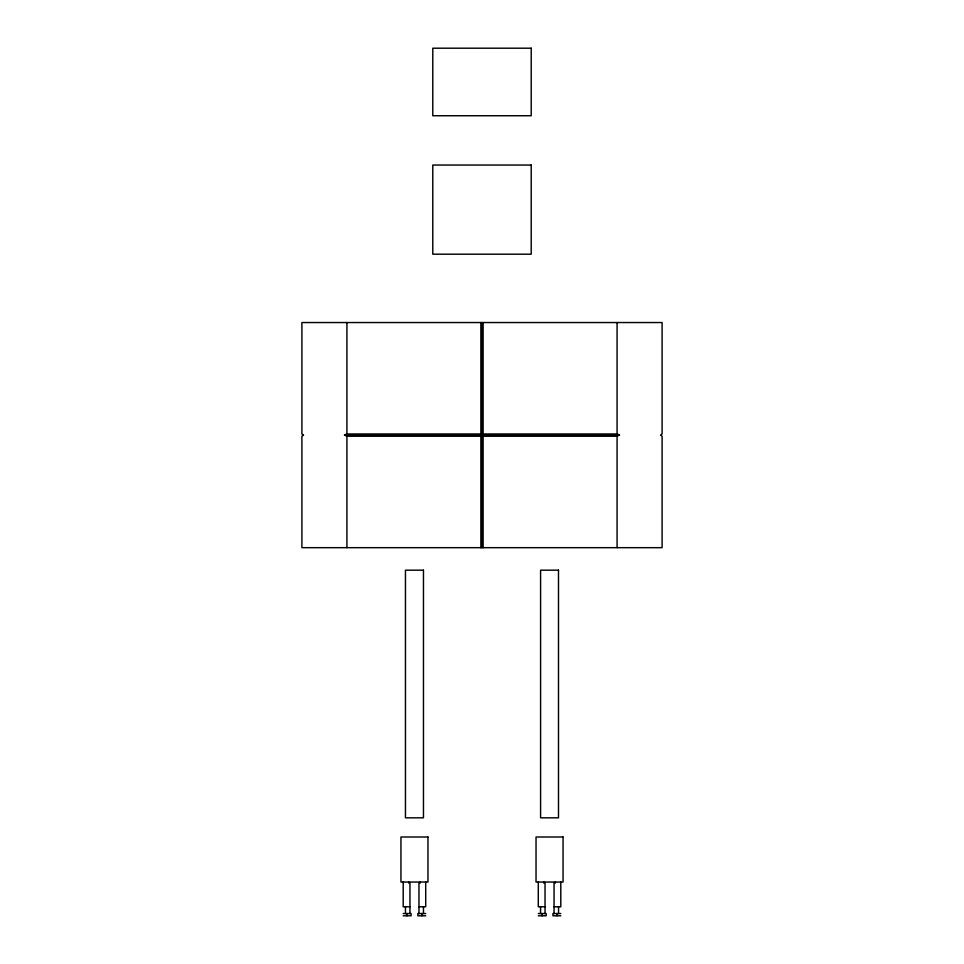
<?xml version="1.0" encoding="UTF-8"?>
<svg xmlns="http://www.w3.org/2000/svg" width="964" height="964" viewBox="0 0 964 964"><rect width="100%" height="100%" fill="white"/><g stroke="black" fill="none" stroke-linecap="round" stroke-linejoin="round"><path stroke-width="1.45" d="M480.879 436.234L483.121 433.981L617.081 433.981L619.478 435.101L617.081 436.234L483.121 436.234L480.879 433.981L346.919 433.981L344.522 435.101L346.919 436.234L480.879 436.234L480.879 547.673M344.522 435.101L619.478 435.101M409.953 906.799L403.205 906.799L403.205 882.036M418.966 906.799L425.714 906.799L425.714 882.036M545.034 906.799L538.286 906.799L538.286 882.036M554.047 906.799L560.795 906.799L560.795 882.036M403.205 913.547L411.086 913.547L411.086 915.8L403.205 915.8M425.714 913.547L417.834 913.547L417.834 915.8L425.714 915.8M538.286 913.547L546.166 913.547L546.166 915.8L538.286 915.8M560.795 913.547L552.914 913.547L552.914 915.8L560.795 915.8M617.081 322.542L617.081 433.981M617.081 436.234L617.081 547.673M558.542 906.799L558.542 913.547M557.035 913.547L557.035 915.8M555.168 882.036L555.168 883.157L554.047 883.157L554.047 913.547M545.034 913.547L545.034 883.157L543.913 883.157L543.913 882.036M542.045 913.547L542.045 915.8M540.539 906.799L540.539 913.547M483.121 322.542L483.121 433.981M483.121 436.234L483.121 547.673M482 322.542L482 547.673M480.879 322.542L480.879 433.981M423.461 906.799L423.461 913.547M421.955 913.547L421.955 915.8M420.087 882.036L420.087 883.157L418.966 883.157L418.966 913.547M409.953 913.547L409.953 883.157L408.832 883.157L408.832 882.036M406.965 913.547L406.965 915.8M405.458 906.799L405.458 913.547M346.919 322.542L346.919 433.981M346.919 436.234L346.919 547.673M303.479 435.101L301.901 436.234L301.901 547.673L662.099 547.673L662.099 436.234L660.521 435.101L662.099 433.981L662.099 322.542L301.901 322.542L301.901 433.981L303.479 435.101M531.212 48.2L432.788 48.2L432.788 115.74L531.212 115.74L531.212 48.2M531.212 165.049L432.788 165.049L432.788 254.195L531.212 254.195L531.212 165.049M423.461 570.182L405.458 570.182L405.458 817.821L423.461 817.821L423.461 570.182M558.493 570.182L540.587 570.182L540.587 817.821L558.493 817.821L558.493 570.182M427.968 837.005L400.952 837.005L400.952 882.036L427.968 882.036L427.968 837.005M563.048 837.005L536.032 837.005L536.032 882.036L563.048 882.036L563.048 837.005"/></g></svg>
